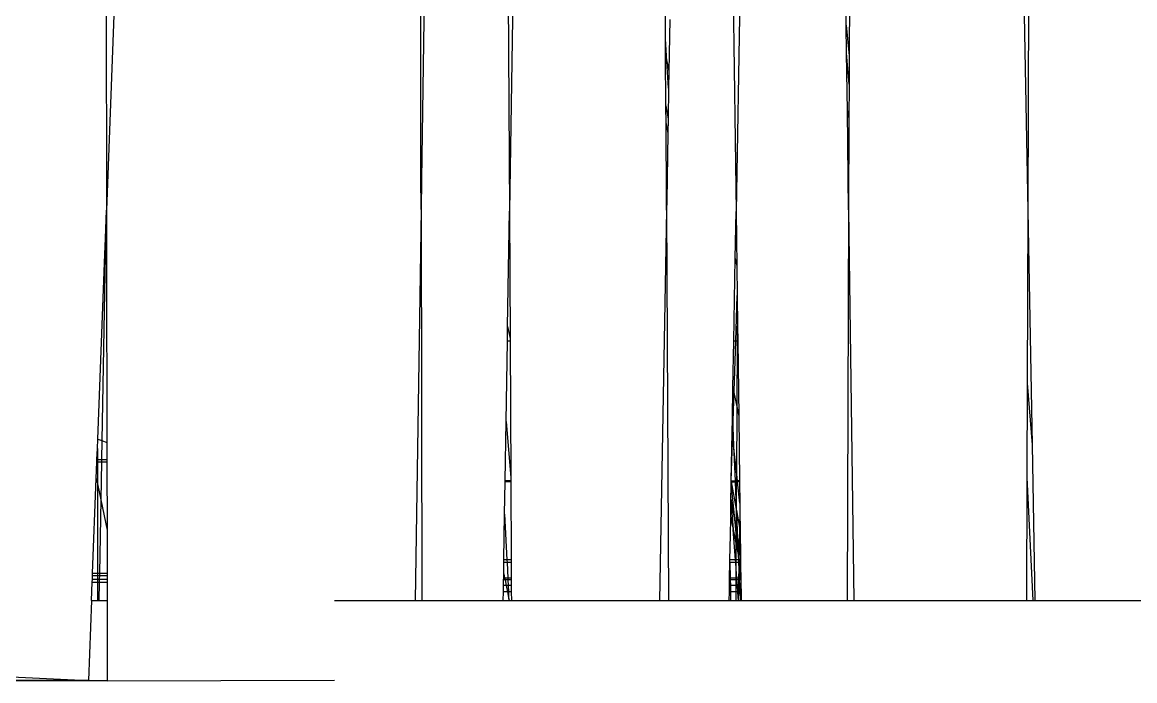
# Model space of a CAD drawing. Extents: x -24961 to 905641, y -154323 to 635957.
# Drawn here: x 395488.4 to 395630.2, y -104329.3 to -104245.3 of the extents above; entities that cross this region are included whole.
import ezdxf

# ---------------------------------------------------------------- set-up
doc = ezdxf.new("R2010")
doc.units = 0
doc.header["$LTSCALE"] = 1000
doc.header["$MEASUREMENT"] = 0

msp = doc.modelspace()

# ---------------------------------------------------------------- linework, layer by layer
for p, q in [((395499.03, -104209.28), (395499.14, -104269.28)), ((395501.43, -104209.33), (395499.14, -104269.28)), ((395550.2, -104209.4), (395550.5, -104269.4)), ((395551.44, -104209.41), (395550.5, -104269.4)), ((395578.62, -104209.47), (395579.4, -104269.46)), ((395580.45, -104209.47), (395579.4, -104269.46)), ((395615.49, -104209.35), (395616.59, -104269.34)), ((395616.8, -104209.34), (395616.59, -104269.34)), ((395570.42, -104247.45), (395570.34, -104231.15)), ((395539.23, -104265.06), (395539.18, -104233.61)), ((395593.45, -104245.69), (395593.35, -104237.48)), ((395539.71, -104238.85), (395539.3, -104265.38)), ((395593.86, -104240.03), (395593.83, -104249.6)), ((395570.96, -104244.99), (395570.85, -104251.56)), ((395593.45, -104245.69), (395593.83, -104249.6)), ((395593.5, -104249.29), (395593.45, -104245.69)), ((395570.6, -104250.35), (395570.42, -104247.45)), ((395570.43, -104249.53), (395570.42, -104247.45)), ((395570.43, -104249.53), (395570.6, -104250.35)), ((395570.47, -104256.01), (395570.43, -104249.53)), ((395593.82, -104253.25), (395593.5, -104249.29)), ((395593.6, -104256.62), (395593.5, -104249.29)), ((395593.83, -104249.6), (395593.82, -104253.25)), ((395570.81, -104253.74), (395570.6, -104250.35)), ((395570.6, -104250.35), (395570.85, -104251.56)), ((395570.85, -104251.56), (395570.81, -104253.74)), ((395570.81, -104253.74), (395570.74, -104257.65)), ((395593.82, -104253.25), (395593.8, -104257.63)), ((395570.47, -104256.01), (395570.74, -104257.65)), ((395570.48, -104258.25), (395570.47, -104256.01)), ((395593.6, -104256.62), (395593.8, -104257.63)), ((395593.76, -104269.24), (395593.6, -104256.62)), ((395570.48, -104258.25), (395570.71, -104259.5)), ((395570.53, -104267.9), (395570.48, -104258.25)), ((395570.74, -104257.65), (395570.71, -104259.5)), ((395593.8, -104257.63), (395593.76, -104269.24)), ((395570.71, -104259.5), (395570.56, -104268.04)), ((395539.23, -104265.06), (395539.3, -104265.38)), ((395539.24, -104269.2), (395539.23, -104265.06)), ((395539.3, -104265.38), (395539.24, -104269.2)), ((395570.53, -104267.9), (395570.56, -104268.04)), ((395570.54, -104269.28), (395570.53, -104267.9)), ((395570.56, -104268.04), (395570.54, -104269.28)), ((395499, -104272.89), (395499.14, -104269.28)), ((395499.14, -104269.28), (395499.15, -104275.97)), ((395539.24, -104269.2), (395538.47, -104319.04)), ((395539.24, -104269.2), (395539.33, -104319.04)), ((395550.28, -104284.14), (395550.5, -104269.4)), ((395550.5, -104269.4), (395550.59, -104285.64)), ((395570.54, -104269.28), (395569.66, -104319.04)), ((395570.54, -104269.28), (395570.79, -104319.04)), ((395579.3, -104275.45), (395579.4, -104269.46)), ((395579.4, -104269.46), (395579.49, -104276.42)), ((395593.76, -104269.24), (395593.59, -104319.04)), ((395593.76, -104269.24), (395594.41, -104319.04)), ((395616.59, -104269.34), (395616.52, -104291.33)), ((395616.59, -104269.34), (395617.14, -104299.19)), ((395498.92, -104274.88), (395499, -104272.89)), ((395499, -104272.89), (395498.96, -104275.06)), ((395498.02, -104298.48), (395498.92, -104274.88)), ((395498.96, -104275.06), (395498.53, -104298.67)), ((395498.92, -104274.88), (395498.96, -104275.06)), ((395498.96, -104275.06), (395499.15, -104275.97)), ((395579.11, -104285.99), (395579.3, -104275.45)), ((395579.3, -104275.45), (395579.49, -104276.42)), ((395499.15, -104275.97), (395499.19, -104298.9)), ((395579.49, -104276.42), (395579.54, -104280.15)), ((395579.38, -104285.99), (395579.54, -104280.15)), ((395579.54, -104280.15), (395579.59, -104284.08)), ((395550.25, -104285.99), (395550.28, -104284.14)), ((395550.28, -104284.14), (395550.59, -104285.64)), ((395579.58, -104285.99), (395579.59, -104284.08)), ((395579.59, -104284.08), (395579.62, -104285.99)), ((395550.09, -104296.24), (395550.25, -104285.99)), ((395550.59, -104285.99), (395550.25, -104285.99)), ((395550.59, -104285.64), (395550.59, -104285.99)), ((395550.59, -104285.99), (395550.68, -104303.41)), ((395578.8, -104303.8), (395579.38, -104285.99)), ((395579.01, -104291.93), (395579.11, -104285.99)), ((395579.38, -104285.99), (395579.11, -104285.99)), ((395579.58, -104285.99), (395579.38, -104285.99)), ((395579.54, -104294.53), (395579.58, -104285.99)), ((395579.62, -104285.99), (395579.58, -104285.99)), ((395579.62, -104285.99), (395579.74, -104295.55)), ((395578.94, -104295.84), (395579.01, -104291.93)), ((395579.01, -104291.93), (395579.54, -104294.53)), ((395616.52, -104291.33), (395616.47, -104303.38)), ((395616.52, -104291.33), (395617.14, -104299.19)), ((395579.49, -104302.99), (395579.54, -104294.53)), ((395579.54, -104294.53), (395579.74, -104295.55)), ((395549.97, -104303.8), (395550.09, -104296.24)), ((395550.09, -104296.24), (395550.68, -104303.41)), ((395578.91, -104297.64), (395578.94, -104295.84)), ((395578.94, -104295.84), (395579.09, -104299.28)), ((395579.74, -104295.55), (395579.85, -104303.8)), ((395578.8, -104303.8), (395578.91, -104297.64)), ((395578.91, -104297.64), (395579.09, -104299.28)), ((395497.92, -104301.07), (395497.97, -104299.69)), ((395497.97, -104299.69), (395498.02, -104298.48)), ((395497.97, -104299.69), (395497.97, -104301.07)), ((395498.02, -104298.48), (395498.53, -104298.67)), ((395498.53, -104298.67), (395498.49, -104301.07)), ((395498.53, -104298.67), (395499.19, -104298.9)), ((395499.19, -104298.9), (395499.19, -104301.07)), ((395579.09, -104299.28), (395579.28, -104303.8)), ((395579.49, -104302.99), (395579.09, -104299.28)), ((395617.14, -104299.19), (395617.51, -104319.04)), ((395497.91, -104301.36), (395497.92, -104301.07)), ((395497.92, -104301.07), (395497.97, -104301.07)), ((395497.97, -104301.07), (395498.49, -104301.07)), ((395497.97, -104301.07), (395497.97, -104301.36)), ((395498.49, -104301.07), (395498.49, -104301.36)), ((395498.49, -104301.07), (395499.19, -104301.07)), ((395499.19, -104301.07), (395499.19, -104301.36)), ((395497.83, -104303.49), (395497.91, -104301.36)), ((395497.91, -104301.36), (395497.97, -104301.36)), ((395497.97, -104301.36), (395498.49, -104301.36)), ((395497.97, -104301.36), (395497.97, -104304.19)), ((395498.49, -104301.36), (395498.4, -104306.22)), ((395498.49, -104301.36), (395499.19, -104301.36)), ((395499.19, -104301.36), (395499.21, -104310.1)), ((395497.37, -104315.55), (395497.83, -104303.49)), ((395497.83, -104303.49), (395497.97, -104304.19)), ((395549.9, -104308.06), (395549.97, -104303.94)), ((395550.68, -104303.8), (395549.97, -104303.8)), ((395549.97, -104303.94), (395549.97, -104303.8)), ((395550.68, -104303.94), (395549.97, -104303.94)), ((395550.68, -104303.41), (395550.68, -104303.8)), ((395550.68, -104303.8), (395550.68, -104303.94)), ((395550.68, -104303.94), (395550.73, -104313.86)), ((395578.79, -104304.55), (395578.8, -104303.94)), ((395578.8, -104303.94), (395578.8, -104303.8)), ((395578.8, -104303.8), (395579.28, -104303.8)), ((395578.8, -104303.94), (395579.29, -104303.94)), ((395578.8, -104303.94), (395579.43, -104307.41)), ((395579.28, -104303.8), (395579.29, -104303.94)), ((395579.48, -104303.8), (395579.28, -104303.8)), ((395579.29, -104303.94), (395579.43, -104307.41)), ((395579.48, -104303.94), (395579.29, -104303.94)), ((395579.46, -104307.58), (395579.48, -104303.94)), ((395579.48, -104303.8), (395579.49, -104302.99)), ((395579.48, -104303.94), (395579.48, -104303.8)), ((395579.58, -104303.8), (395579.48, -104303.8)), ((395579.59, -104303.94), (395579.48, -104303.94)), ((395579.58, -104303.8), (395579.49, -104302.99)), ((395579.85, -104303.8), (395579.58, -104303.8)), ((395579.59, -104303.94), (395579.58, -104303.8)), ((395579.89, -104306.66), (395579.59, -104303.94)), ((395579.85, -104303.94), (395579.59, -104303.94)), ((395579.85, -104303.8), (395579.85, -104303.94)), ((395579.85, -104303.94), (395579.89, -104306.66)), ((395616.47, -104303.38), (395616.42, -104319.04)), ((395616.47, -104303.38), (395617.23, -104319.04)), ((395497.97, -104304.19), (395498.4, -104306.22)), ((395497.97, -104304.19), (395497.97, -104315.55)), ((395578.76, -104306.1), (395578.79, -104304.55)), ((395578.79, -104304.55), (395579.24, -104309)), ((395498.4, -104306.22), (395498.23, -104315.55)), ((395498.4, -104306.22), (395499.21, -104310.1)), ((395578.72, -104308.41), (395578.76, -104306.24)), ((395578.76, -104306.24), (395578.76, -104306.1)), ((395578.76, -104306.1), (395579.24, -104309)), ((395578.76, -104306.24), (395579.04, -104309.99)), ((395579.89, -104306.66), (395579.9, -104307.61)), ((395549.81, -104313.86), (395549.9, -104308.06)), ((395549.9, -104308.06), (395550.18, -104313.86)), ((395579.43, -104307.41), (395579.46, -104307.58)), ((395579.45, -104310.25), (395579.46, -104308.08)), ((395579.46, -104308.08), (395579.46, -104307.58)), ((395579.46, -104307.58), (395579.86, -104309.76)), ((395579.46, -104308.08), (395579.59, -104311.09)), ((395579.9, -104307.61), (395579.86, -104309.76)), ((395579.9, -104307.61), (395579.93, -104310.17)), ((395578.68, -104310.72), (395578.74, -104308.51)), ((395578.72, -104308.41), (395578.74, -104308.51)), ((395578.74, -104308.51), (395579.04, -104309.99)), ((395579.24, -104309), (395579.45, -104310.25)), ((395579.24, -104309), (395579.44, -104310.99)), ((395499.21, -104310.1), (395499.22, -104315.55)), ((395578.63, -104313.86), (395578.68, -104310.72)), ((395579.04, -104309.99), (395579.44, -104311.96)), ((395579.33, -104313.86), (395579.04, -104309.99)), ((395579.44, -104310.99), (395579.45, -104310.25)), ((395579.44, -104310.99), (395579.65, -104312.99)), ((395579.44, -104311.96), (395579.44, -104310.99)), ((395579.45, -104310.25), (395579.59, -104311.09)), ((395579.59, -104311.09), (395579.65, -104312.99)), ((395579.59, -104311.09), (395579.81, -104312.41)), ((395579.86, -104309.76), (395579.81, -104312.41)), ((395579.86, -104309.76), (395579.93, -104310.17)), ((395579.93, -104310.17), (395579.98, -104313.43)), ((395579.43, -104313.86), (395579.44, -104311.96)), ((395579.44, -104311.96), (395579.65, -104312.99)), ((395579.81, -104312.41), (395579.78, -104313.65)), ((395579.81, -104312.41), (395579.98, -104313.43)), ((395550.18, -104313.86), (395549.81, -104313.86)), ((395549.81, -104314.19), (395549.81, -104313.86)), ((395550.73, -104313.86), (395550.18, -104313.86)), ((395550.18, -104313.86), (395550.2, -104314.19)), ((395550.73, -104313.86), (395550.74, -104314.19)), ((395578.62, -104314.19), (395578.63, -104313.86)), ((395579.33, -104313.86), (395578.63, -104313.86)), ((395579.43, -104313.86), (395579.33, -104313.86)), ((395579.36, -104314.19), (395579.33, -104313.86)), ((395579.43, -104314.19), (395579.43, -104313.86)), ((395579.71, -104313.86), (395579.43, -104313.86)), ((395579.65, -104312.99), (395579.67, -104313.12)), ((395579.67, -104313.12), (395579.78, -104313.65)), ((395579.67, -104313.12), (395579.68, -104313.34)), ((395579.68, -104313.34), (395579.74, -104313.86)), ((395579.68, -104313.34), (395579.71, -104313.86)), ((395579.74, -104313.86), (395579.71, -104313.86)), ((395579.71, -104313.86), (395579.72, -104314.19)), ((395579.78, -104313.86), (395579.74, -104313.86)), ((395579.74, -104313.86), (395579.77, -104314.19)), ((395579.78, -104313.86), (395579.77, -104314.19)), ((395579.78, -104313.65), (395579.83, -104313.86)), ((395579.78, -104313.65), (395579.78, -104313.86)), ((395579.83, -104313.86), (395579.78, -104313.86)), ((395579.98, -104313.86), (395579.83, -104313.86)), ((395579.83, -104313.86), (395579.89, -104314.19)), ((395579.98, -104313.43), (395579.98, -104313.86)), ((395579.98, -104313.86), (395579.99, -104314.19)), ((395549.79, -104315.64), (395549.81, -104314.19)), ((395550.2, -104314.19), (395549.81, -104314.19)), ((395550.74, -104314.19), (395550.2, -104314.19)), ((395550.2, -104314.19), (395550.3, -104316.21)), ((395550.74, -104314.19), (395550.75, -104316.21)), ((395578.58, -104316.21), (395578.62, -104314.19)), ((395579.36, -104314.19), (395578.62, -104314.19)), ((395578.62, -104314.19), (395578.66, -104316.21)), ((395579.43, -104314.19), (395579.36, -104314.19)), ((395579.42, -104315.05), (395579.36, -104314.19)), ((395579.42, -104315.05), (395579.43, -104314.19)), ((395579.42, -104316.21), (395579.42, -104315.05)), ((395579.51, -104316.21), (395579.42, -104315.05)), ((395579.72, -104314.19), (395579.43, -104314.19)), ((395579.77, -104314.19), (395579.72, -104314.19)), ((395579.72, -104314.19), (395579.76, -104315.04)), ((395579.76, -104315.04), (395579.73, -104316.21)), ((395579.77, -104314.19), (395579.76, -104315.04)), ((395579.76, -104315.04), (395579.81, -104316.21)), ((395579.89, -104314.19), (395579.77, -104314.19)), ((395579.77, -104314.19), (395579.98, -104316.21)), ((395579.99, -104314.19), (395579.89, -104314.19)), ((395579.89, -104314.19), (395579.99, -104314.69)), ((395579.99, -104314.19), (395579.99, -104314.69)), ((395579.99, -104314.69), (395580.01, -104316.21)), ((395497.24, -104319.04), (395497.32, -104316.73)), ((395497.32, -104316.73), (395497.34, -104316.33)), ((395497.32, -104316.73), (395497.97, -104316.73)), ((395497.34, -104316.33), (395497.36, -104315.86)), ((395497.34, -104316.33), (395497.97, -104316.33)), ((395497.36, -104315.86), (395497.37, -104315.55)), ((395497.36, -104315.86), (395497.97, -104315.86)), ((395497.37, -104315.55), (395497.97, -104315.55)), ((395497.97, -104315.55), (395498.23, -104315.55)), ((395497.97, -104315.55), (395497.97, -104315.86)), ((395497.97, -104315.86), (395498.23, -104315.86)), ((395497.97, -104315.86), (395497.97, -104316.33)), ((395497.97, -104316.33), (395498.22, -104316.33)), ((395497.97, -104316.33), (395497.97, -104316.73)), ((395497.97, -104316.73), (395498.21, -104316.73)), ((395497.97, -104316.73), (395497.97, -104319.04)), ((395498.21, -104316.73), (395498.17, -104319.04)), ((395498.22, -104316.33), (395498.21, -104316.73)), ((395498.21, -104316.73), (395499.22, -104316.73)), ((395498.23, -104315.86), (395498.22, -104316.33)), ((395498.22, -104316.33), (395499.22, -104316.33)), ((395498.23, -104315.55), (395499.22, -104315.55)), ((395498.23, -104315.55), (395498.23, -104315.86)), ((395498.23, -104315.86), (395499.22, -104315.86)), ((395499.22, -104315.55), (395499.22, -104315.86)), ((395499.22, -104315.86), (395499.22, -104316.33)), ((395499.22, -104316.33), (395499.22, -104316.73)), ((395499.22, -104316.73), (395499.22, -104319.04)), ((395549.76, -104317.15), (395549.77, -104316.41)), ((395549.77, -104316.41), (395549.78, -104316.21)), ((395549.95, -104316.41), (395549.77, -104316.41)), ((395549.78, -104316.21), (395549.79, -104315.64)), ((395549.9, -104316.21), (395549.78, -104316.21)), ((395549.79, -104315.64), (395549.9, -104316.21)), ((395550.3, -104316.21), (395549.9, -104316.21)), ((395549.9, -104316.21), (395549.95, -104316.41)), ((395550.31, -104316.41), (395549.95, -104316.41)), ((395549.95, -104316.41), (395550.1, -104317.15)), ((395550.75, -104316.21), (395550.3, -104316.21)), ((395550.3, -104316.21), (395550.31, -104316.41)), ((395550.75, -104316.41), (395550.31, -104316.41)), ((395550.31, -104316.41), (395550.34, -104317.15)), ((395550.75, -104316.21), (395550.75, -104316.41)), ((395550.75, -104316.41), (395550.75, -104317.15)), ((395578.57, -104317.15), (395578.58, -104316.41)), ((395578.66, -104316.21), (395578.58, -104316.21)), ((395578.58, -104316.41), (395578.58, -104316.21)), ((395578.67, -104316.41), (395578.58, -104316.41)), ((395579.42, -104316.21), (395578.66, -104316.21)), ((395578.66, -104316.21), (395578.67, -104316.41)), ((395579.41, -104316.41), (395578.67, -104316.41)), ((395578.67, -104316.41), (395578.68, -104317.15)), ((395579.41, -104316.41), (395579.42, -104316.21)), ((395579.52, -104316.41), (395579.41, -104316.41)), ((395579.41, -104317.15), (395579.41, -104316.41)), ((395579.51, -104316.21), (395579.42, -104316.21)), ((395579.73, -104316.21), (395579.51, -104316.21)), ((395579.52, -104316.41), (395579.51, -104316.21)), ((395579.73, -104316.41), (395579.52, -104316.41)), ((395579.58, -104317.15), (395579.52, -104316.41)), ((395579.73, -104316.41), (395579.71, -104317.15)), ((395579.73, -104316.21), (395579.73, -104316.41)), ((395579.81, -104316.21), (395579.73, -104316.21)), ((395579.81, -104316.41), (395579.73, -104316.41)), ((395579.98, -104316.21), (395579.81, -104316.21)), ((395579.81, -104316.21), (395579.81, -104316.41)), ((395580.02, -104316.41), (395579.81, -104316.41)), ((395579.81, -104316.41), (395579.85, -104317.15)), ((395580.01, -104316.21), (395579.98, -104316.21)), ((395579.98, -104316.21), (395580.02, -104316.41)), ((395580.01, -104316.21), (395580.02, -104316.41)), ((395580.02, -104316.41), (395580.02, -104317.15)), ((395549.73, -104319.04), (395549.75, -104317.94)), ((395549.75, -104317.94), (395549.76, -104317.15)), ((395550.27, -104317.94), (395549.75, -104317.94)), ((395550.1, -104317.15), (395549.76, -104317.15)), ((395550.34, -104317.15), (395550.1, -104317.15)), ((395550.1, -104317.15), (395550.27, -104317.94)), ((395550.38, -104317.94), (395550.27, -104317.94)), ((395550.27, -104317.94), (395550.41, -104318.65)), ((395550.75, -104317.15), (395550.34, -104317.15)), ((395550.34, -104317.15), (395550.38, -104317.94)), ((395550.75, -104317.94), (395550.38, -104317.94)), ((395550.38, -104317.94), (395550.41, -104318.65)), ((395550.75, -104317.15), (395550.75, -104317.94)), ((395550.75, -104317.94), (395550.76, -104319.04)), ((395578.54, -104319.04), (395578.55, -104317.94)), ((395578.55, -104317.94), (395578.57, -104317.15)), ((395578.69, -104317.94), (395578.55, -104317.94)), ((395578.68, -104317.15), (395578.57, -104317.15)), ((395579.41, -104317.15), (395578.68, -104317.15)), ((395578.68, -104317.15), (395578.69, -104317.94)), ((395578.69, -104317.94), (395578.71, -104319.04)), ((395579.41, -104317.94), (395578.69, -104317.94)), ((395579.4, -104319.04), (395579.41, -104317.94)), ((395579.58, -104317.15), (395579.41, -104317.15)), ((395579.41, -104317.94), (395579.41, -104317.15)), ((395579.64, -104317.94), (395579.41, -104317.94)), ((395579.71, -104317.15), (395579.58, -104317.15)), ((395579.64, -104317.94), (395579.58, -104317.15)), ((395579.7, -104317.94), (395579.64, -104317.94)), ((395579.69, -104318.57), (395579.64, -104317.94)), ((395579.7, -104317.94), (395579.69, -104318.57)), ((395579.71, -104317.15), (395579.7, -104317.94)), ((395579.88, -104317.94), (395579.7, -104317.94)), ((395579.85, -104317.15), (395579.71, -104317.15)), ((395580.02, -104317.15), (395579.85, -104317.15)), ((395579.85, -104317.15), (395579.88, -104317.94)), ((395580.04, -104317.94), (395579.88, -104317.94)), ((395579.88, -104317.94), (395579.93, -104319.04)), ((395580.02, -104317.15), (395580.04, -104317.94)), ((395580.04, -104317.94), (395580.05, -104319.04)), ((395497.24, -104319.04), (395496.85, -104329.23)), ((395497.24, -104319.04), (395497.97, -104319.04)), ((395497.97, -104319.04), (395498.17, -104319.04)), ((395498.17, -104319.04), (395499.22, -104319.04)), ((395499.22, -104319.04), (395499.24, -104329.28)), ((395528.22, -104319.04), (395538.47, -104319.04)), ((395538.47, -104319.04), (395539.33, -104319.04)), ((395539.33, -104319.04), (395549.73, -104319.04)), ((395549.73, -104319.04), (395550.43, -104319.04)), ((395550.41, -104318.65), (395550.43, -104319.04)), ((395550.41, -104318.65), (395550.49, -104319.04)), ((395550.43, -104319.04), (395550.49, -104319.04)), ((395550.49, -104319.04), (395550.76, -104319.04)), ((395550.76, -104319.04), (395569.66, -104319.04)), ((395569.66, -104319.04), (395570.79, -104319.04)), ((395570.79, -104319.04), (395578.54, -104319.04)), ((395578.54, -104319.04), (395578.71, -104319.04)), ((395578.71, -104319.04), (395579.4, -104319.04)), ((395579.4, -104319.04), (395579.68, -104319.04)), ((395579.69, -104318.57), (395579.68, -104319.04)), ((395579.68, -104319.04), (395579.72, -104319.04)), ((395579.72, -104319.04), (395579.69, -104318.57)), ((395579.72, -104319.04), (395579.93, -104319.04)), ((395579.93, -104319.04), (395580.05, -104319.04)), ((395580.05, -104319.04), (395593.59, -104319.04)), ((395593.59, -104319.04), (395594.41, -104319.04)), ((395594.41, -104319.04), (395616.42, -104319.04)), ((395616.42, -104319.04), (395617.23, -104319.04)), ((395617.23, -104319.04), (395617.51, -104319.04)), ((395617.51, -104319.04), (395652.81, -104319.04)), ((395470.22, -104328.04), (395496.85, -104329.23)), ((395496.85, -104329.23), (395465.47, -104329.23)), ((395499.24, -104329.28), (395470.26, -104329.28)), ((395499.24, -104329.28), (395528.22, -104329.22))]:
    msp.add_line(p, q)

doc.saveas('drawing.dxf')
